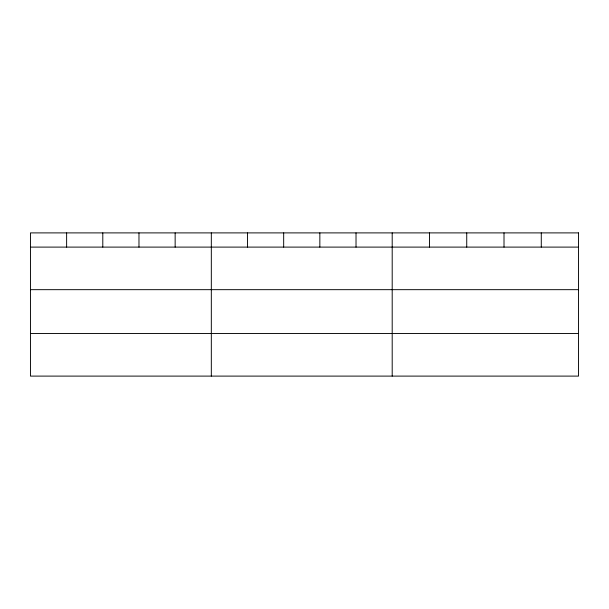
<?xml version="1.0" encoding="UTF-8"?>
<svg xmlns="http://www.w3.org/2000/svg" width="609" height="609" viewBox="0 0 609 609"><rect width="100%" height="100%" fill="white"/><g stroke="black" fill="none" stroke-linecap="round" stroke-linejoin="round"><path stroke-width="0.91" d="M30.45 247.102L578.55 247.102M30.45 289.671L578.55 289.671M30.45 333.534L578.55 333.534M541.279 232.897L541.279 247.102M504.008 232.897L504.008 247.102M466.738 232.897L466.738 247.102M429.467 232.897L429.467 247.102M392.196 232.897L392.196 376.103M356.021 232.897L356.021 247.102M319.847 232.897L319.847 247.102M283.672 232.897L283.672 247.102M247.498 232.897L247.498 247.102M211.323 232.897L211.323 376.103M175.148 232.897L175.148 247.102M138.974 232.897L138.974 247.102M102.799 232.897L102.799 247.102M66.625 232.897L66.625 247.102M578.55 232.897L30.45 232.897L30.45 376.103L578.55 376.103L578.55 232.897"/></g></svg>
